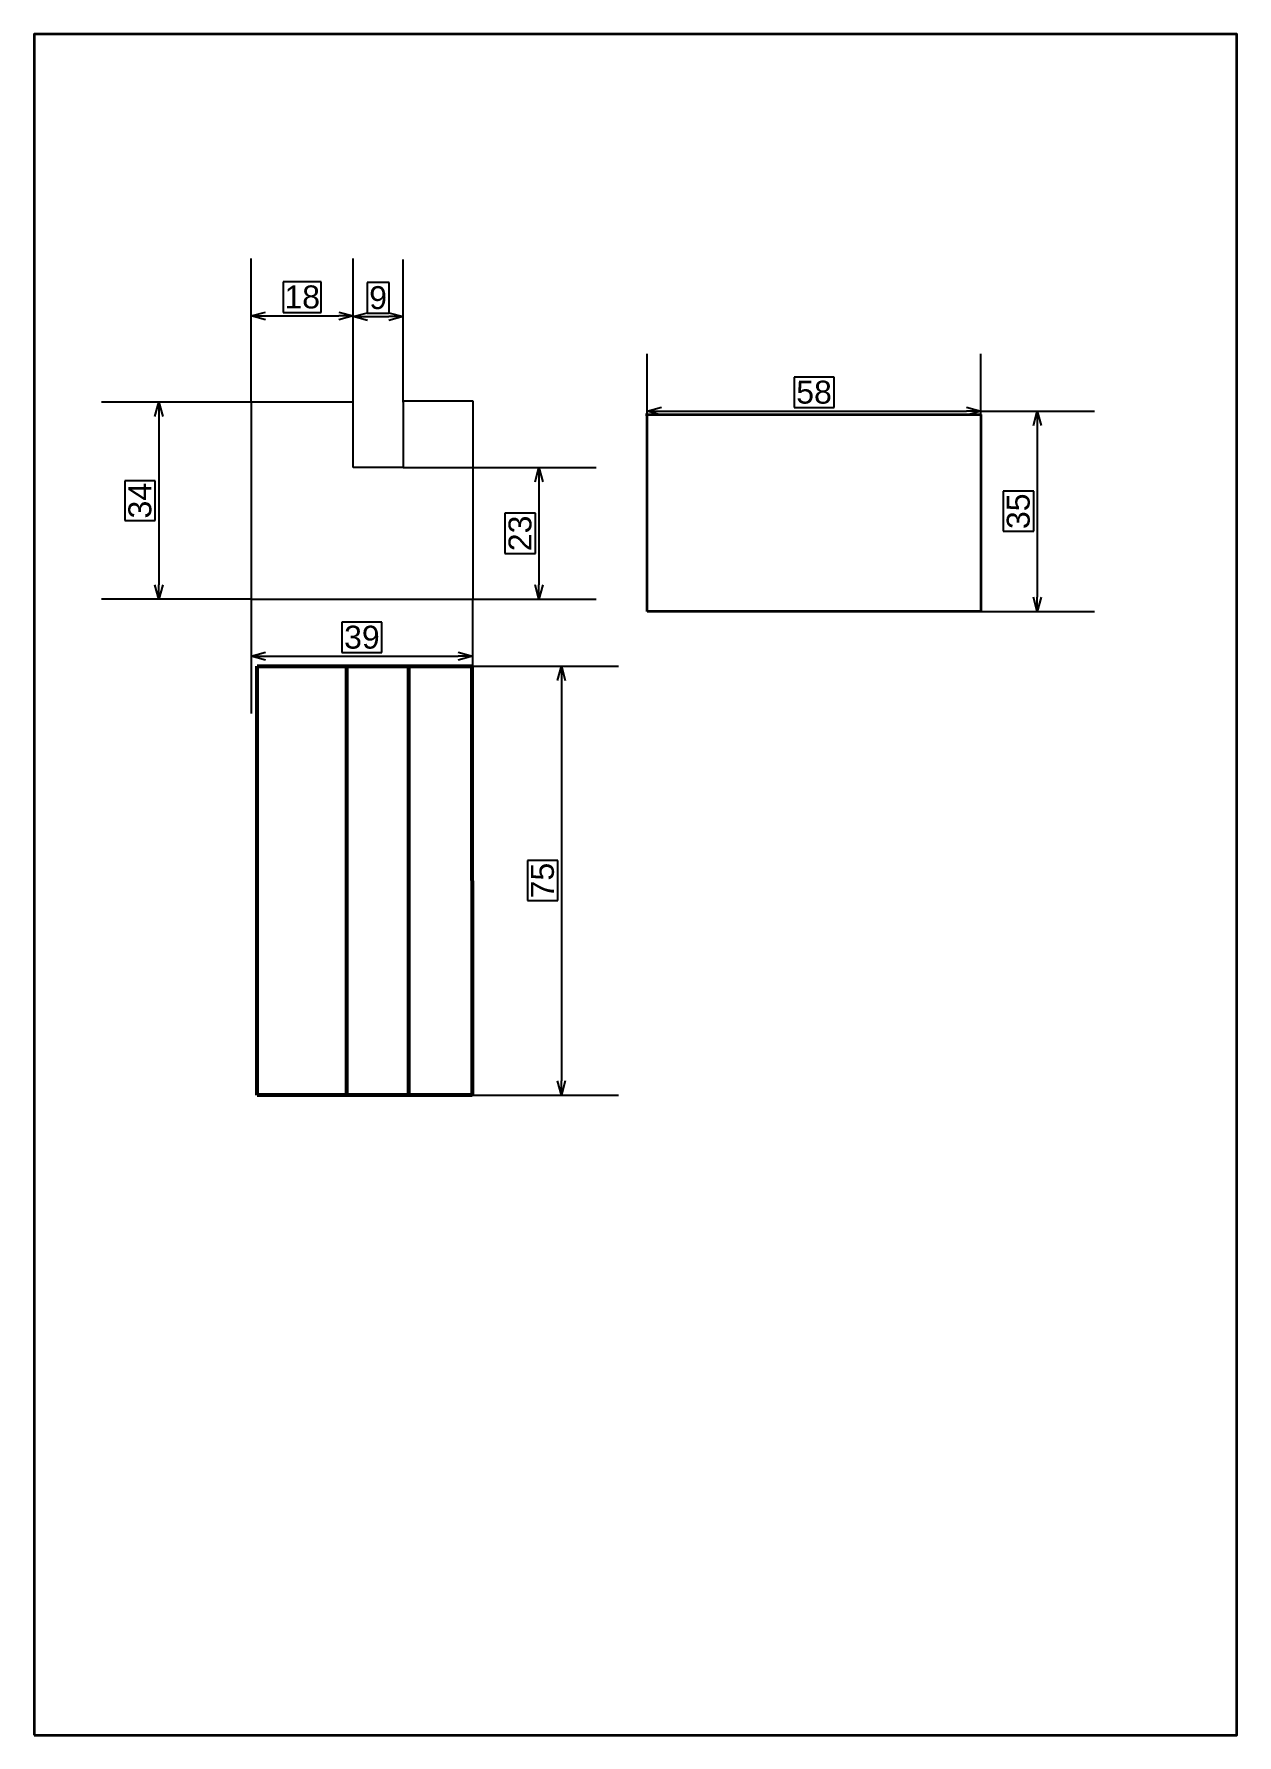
# Model space of a CAD drawing. Header units: millimetres. Extents: x 158 to 43183590678950, y -580 to 32305665489683.
# Drawn here: x 157.6 to 367.6, y -580.5 to -283.5 of the extents above.
import ezdxf

# ---------------------------------------------------------------- set-up
doc = ezdxf.new("R2010")
doc.units = ezdxf.units.MM
doc.styles.get("Standard").update_dxf_attribs({"font": 'arial.ttf'})
doc.dimstyles.new('ISO-25', dxfattribs={"dimtxt": 4, "dimasz": 2.5, "dimexe": 10, "dimexo": 0, "dimgap": -0.625, "dimtad": 1, "dimdec": 0, "dimtxsty": 'Standard', "dimblk": 'OPEN30', "dimcen": 2.5, "dimadec": 0, "dimazin": 0, "dimtfac": 1, "dimtdec": 0, "dimtmove": 0, "dimatfit": 3, "dimldrblk": 'OPEN30', "dimfxl": 1, "dimarcsym": 0})

# ---------------------------------------------------------------- blocks, each defined once
blk = doc.blocks.new('_Open30')
at = {"color": 0, "linetype": 'ByBlock', "lineweight": -2}
for p, q in [((-1, 0.27), (0, 0)), ((0, 0), (-1, -0.27)), ((0, 0), (-1, 0))]:
    blk.add_line(p, q, dxfattribs=at)
blk = doc.blocks.new('*D3')
at = {"color": 0, "lineweight": -2, "transparency": 16777216}
for p, q in [((264.62, -349.94), (264.62, -339.33)), ((322.89, -349.94), (322.89, -339.33)), ((297.25, -343.37), (290.26, -343.37)), ((290.26, -343.37), (290.26, -348.71)), ((297.25, -348.71), (297.25, -343.37)), ((267.12, -349.33), (320.39, -349.33)), ((290.26, -348.71), (297.25, -348.71))]:
    blk.add_line(p, q, dxfattribs=at)
at = {"layer": 'Defpoints', "color": 0, "lineweight": 35, "transparency": 16777216}
for p in [(264.62, -349.94), (322.89, -349.33), (322.89, -349.94)]:
    blk.add_point(p, dxfattribs=at)
at = {"color": 0, "lineweight": -2, "transparency": 16777216, "xscale": 2.5, "yscale": 2.5, "zscale": 2.5, "rotation": 180}
blk.add_blockref('_Open30', (264.62, -349.33), dxfattribs=at)
at = {"color": 0, "lineweight": -2, "transparency": 16777216, "xscale": 2.5, "yscale": 2.5, "zscale": 2.5}
blk.add_blockref('_Open30', (322.89, -349.33), dxfattribs=at)
at = {"color": 0, "lineweight": 35, "transparency": 16777216, "insert": (293.75, -346.04), "char_height": 4, "attachment_point": 5}
blk.add_mtext('58', dxfattribs=at)
blk = doc.blocks.new('*D4')
at = {"color": 0, "lineweight": -2, "transparency": 16777216}
for p, q in [((195.5, -347.77), (169.37, -347.77)), ((179.37, -350.27), (179.37, -379.65)), ((178.75, -361.48), (173.41, -361.48)), ((173.41, -361.48), (173.41, -368.44)), ((178.75, -368.44), (178.75, -361.48)), ((173.41, -368.44), (178.75, -368.44)), ((195.5, -382.15), (169.37, -382.15))]:
    blk.add_line(p, q, dxfattribs=at)
at = {"layer": 'Defpoints', "color": 0, "lineweight": 35, "transparency": 16777216}
for p in [(195.5, -347.77), (179.37, -382.15), (195.5, -382.15)]:
    blk.add_point(p, dxfattribs=at)
at = {"color": 0, "lineweight": -2, "transparency": 16777216, "xscale": 2.5, "yscale": 2.5, "zscale": 2.5}
for p, rotation in [((179.37, -347.77), 90), ((179.37, -382.15), 270)]:
    blk.add_blockref('_Open30', p, dxfattribs=dict(at, rotation=rotation))
at = {"color": 0, "lineweight": 35, "transparency": 16777216, "insert": (176.08, -364.96), "char_height": 4, "attachment_point": 5, "rotation": 90}
blk.add_mtext('34', dxfattribs=at)
blk = doc.blocks.new('*D5')
at = {"color": 0, "lineweight": -2, "transparency": 16777216}
for p, q in [((195.5, -382.15), (195.5, -402.11)), ((234.15, -382.15), (234.15, -402.11)), ((218.31, -386.15), (211.33, -386.15)), ((211.33, -386.15), (211.33, -391.49)), ((218.31, -391.49), (218.31, -386.15)), ((211.33, -391.49), (218.31, -391.49)), ((198, -392.11), (231.65, -392.11))]:
    blk.add_line(p, q, dxfattribs=at)
at = {"layer": 'Defpoints', "color": 0, "lineweight": 35, "transparency": 16777216}
for p in [(195.5, -382.15), (234.15, -382.15), (234.15, -392.11)]:
    blk.add_point(p, dxfattribs=at)
at = {"color": 0, "lineweight": -2, "transparency": 16777216, "xscale": 2.5, "yscale": 2.5, "zscale": 2.5, "rotation": 180}
blk.add_blockref('_Open30', (195.5, -392.11), dxfattribs=at)
at = {"color": 0, "lineweight": -2, "transparency": 16777216, "xscale": 2.5, "yscale": 2.5, "zscale": 2.5}
blk.add_blockref('_Open30', (234.15, -392.11), dxfattribs=at)
at = {"color": 0, "lineweight": 35, "transparency": 16777216, "insert": (214.82, -388.82), "char_height": 4, "attachment_point": 5}
blk.add_mtext('39', dxfattribs=at)
blk = doc.blocks.new('*D6')
at = {"color": 0, "lineweight": -2, "transparency": 16777216}
for p, q in [((195.5, -347.77), (195.5, -322.7)), ((213.3, -347.77), (213.3, -322.7)), ((207.71, -326.74), (201.09, -326.74)), ((201.09, -326.74), (201.09, -332.08)), ((207.71, -332.08), (207.71, -326.74)), ((201.09, -332.08), (207.71, -332.08)), ((198, -332.7), (210.8, -332.7))]:
    blk.add_line(p, q, dxfattribs=at)
at = {"layer": 'Defpoints', "color": 0, "lineweight": 35, "transparency": 16777216}
for p in [(213.3, -332.7), (195.5, -347.77), (213.3, -347.77)]:
    blk.add_point(p, dxfattribs=at)
at = {"color": 0, "lineweight": -2, "transparency": 16777216, "xscale": 2.5, "yscale": 2.5, "zscale": 2.5, "rotation": 180}
blk.add_blockref('_Open30', (195.5, -332.7), dxfattribs=at)
at = {"color": 0, "lineweight": -2, "transparency": 16777216, "xscale": 2.5, "yscale": 2.5, "zscale": 2.5}
blk.add_blockref('_Open30', (213.3, -332.7), dxfattribs=at)
at = {"color": 0, "lineweight": 35, "transparency": 16777216, "insert": (204.4, -329.41), "char_height": 4, "attachment_point": 5}
blk.add_mtext('18', dxfattribs=at)
blk = doc.blocks.new('*D10')
at = {"color": 0, "lineweight": -2, "transparency": 16777216}
for p, q in [((322.89, -349.33), (342.72, -349.33)), ((332.72, -351.83), (332.72, -381.79)), ((332.09, -363.31), (326.75, -363.31)), ((326.75, -363.31), (326.75, -370.31)), ((332.09, -370.31), (332.09, -363.31)), ((326.75, -370.31), (332.09, -370.31)), ((322.89, -384.29), (342.72, -384.29))]:
    blk.add_line(p, q, dxfattribs=at)
at = {"layer": 'Defpoints', "color": 0, "lineweight": 35, "transparency": 16777216}
for p in [(322.89, -349.33), (322.89, -384.29), (332.72, -384.29)]:
    blk.add_point(p, dxfattribs=at)
at = {"color": 0, "lineweight": -2, "transparency": 16777216, "xscale": 2.5, "yscale": 2.5, "zscale": 2.5}
for p, rotation in [((332.72, -349.33), 90), ((332.72, -384.29), 270)]:
    blk.add_blockref('_Open30', p, dxfattribs=dict(at, rotation=rotation))
at = {"color": 0, "lineweight": 35, "transparency": 16777216, "insert": (329.42, -366.81), "char_height": 4, "attachment_point": 5, "rotation": 90}
blk.add_mtext('35', dxfattribs=at)
blk = doc.blocks.new('*D11')
at = {"color": 0, "lineweight": -2, "transparency": 16777216}
for p, q in [((213.3, -347.77), (213.3, -322.82)), ((222.01, -347.77), (222.01, -322.82)), ((219.59, -326.86), (215.71, -326.86)), ((215.71, -326.86), (215.71, -332.2)), ((219.59, -332.2), (219.59, -326.86)), ((215.71, -332.2), (219.59, -332.2)), ((215.8, -332.82), (219.51, -332.82))]:
    blk.add_line(p, q, dxfattribs=at)
at = {"layer": 'Defpoints', "color": 0, "lineweight": 35, "transparency": 16777216}
for p in [(222.01, -332.82), (213.3, -347.77), (222.01, -347.77)]:
    blk.add_point(p, dxfattribs=at)
at = {"color": 0, "lineweight": -2, "transparency": 16777216, "xscale": 2.5, "yscale": 2.5, "zscale": 2.5, "rotation": 180}
blk.add_blockref('_Open30', (213.3, -332.82), dxfattribs=at)
at = {"color": 0, "lineweight": -2, "transparency": 16777216, "xscale": 2.5, "yscale": 2.5, "zscale": 2.5}
blk.add_blockref('_Open30', (222.01, -332.82), dxfattribs=at)
at = {"color": 0, "lineweight": 35, "transparency": 16777216, "insert": (217.65, -329.53), "char_height": 4, "attachment_point": 5}
blk.add_mtext('9', dxfattribs=at)
blk = doc.blocks.new('*D12')
at = {"color": 0, "lineweight": -2, "transparency": 16777216}
for p, q in [((222.01, -359.19), (255.73, -359.19)), ((245.73, -361.69), (245.73, -379.65)), ((245.1, -367.15), (239.77, -367.15)), ((239.77, -367.15), (239.77, -374.19)), ((245.1, -374.19), (245.1, -367.15)), ((239.77, -374.19), (245.1, -374.19)), ((222.01, -382.15), (255.73, -382.15))]:
    blk.add_line(p, q, dxfattribs=at)
at = {"layer": 'Defpoints', "color": 0, "lineweight": 35, "transparency": 16777216}
for p in [(222.01, -359.19), (222.01, -382.15), (245.73, -382.15)]:
    blk.add_point(p, dxfattribs=at)
at = {"color": 0, "lineweight": -2, "transparency": 16777216, "xscale": 2.5, "yscale": 2.5, "zscale": 2.5}
for p, rotation in [((245.73, -359.19), 90), ((245.73, -382.15), 270)]:
    blk.add_blockref('_Open30', p, dxfattribs=dict(at, rotation=rotation))
at = {"color": 0, "lineweight": 35, "transparency": 16777216, "insert": (242.44, -370.67), "char_height": 4, "attachment_point": 5, "rotation": 90}
blk.add_mtext('23', dxfattribs=at)
blk = doc.blocks.new('*D13')
at = {"color": 0, "lineweight": -2, "transparency": 16777216}
for p, q in [((234.02, -393.84), (259.64, -393.84)), ((249.64, -396.34), (249.64, -466.24)), ((249.02, -427.8), (243.7, -427.8)), ((243.7, -427.8), (243.7, -434.78)), ((249.02, -434.78), (249.02, -427.8)), ((243.7, -434.78), (249.02, -434.78)), ((234.02, -468.74), (259.64, -468.74))]:
    blk.add_line(p, q, dxfattribs=at)
at = {"layer": 'Defpoints', "color": 0, "lineweight": 35, "transparency": 16777216}
for p in [(234.02, -393.84), (234.02, -468.74), (249.64, -468.74)]:
    blk.add_point(p, dxfattribs=at)
at = {"color": 0, "lineweight": -2, "transparency": 16777216, "xscale": 2.5, "yscale": 2.5, "zscale": 2.5}
for p, rotation in [((249.64, -393.84), 90), ((249.64, -468.74), 270)]:
    blk.add_blockref('_Open30', p, dxfattribs=dict(at, rotation=rotation))
at = {"color": 0, "lineweight": 35, "transparency": 16777216, "insert": (246.36, -431.29), "char_height": 4, "attachment_point": 5, "rotation": 90}
blk.add_mtext('75', dxfattribs=at)

msp = doc.modelspace()

# ---------------------------------------------------------------- linework, layer by layer
for p, q in [((213.3, -347.77), (195.5, -347.77)), ((195.5, -347.77), (195.5, -382.15)), ((213.3, -359.19), (213.3, -347.77)), ((234.25, -347.56), (222.01, -347.56)), ((222.01, -347.56), (222.01, -359.19)), ((234.23, -382.13), (234.25, -347.56)), ((222.01, -359.19), (213.3, -359.19)), ((195.5, -382.15), (234.15, -382.15))]:
    msp.add_line(p, q)
at = {"lineweight": 35}
for p, q in [((264.3, -349.94), (322.89, -349.94)), ((264.62, -384.29), (264.62, -349.94)), ((322.89, -349.94), (322.89, -384.29)), ((322.89, -384.29), (264.62, -384.29))]:
    msp.add_line(p, q, dxfattribs=at)
at = {"linetype": 'ByBlock', "lineweight": 53}
for p, q in [((196.55, -468.75), (196.55, -393.84)), ((196.55, -393.84), (234.02, -393.84)), ((212.14, -393.88), (212.14, -468.83)), ((222.94, -393.72), (222.94, -468.83)), ((234.02, -393.84), (234.04, -468.76)), ((234.04, -468.74), (196.52, -468.74))]:
    msp.add_line(p, q, dxfattribs=at)
at = {"lineweight": 35}
msp.add_lwpolyline([(157.58, -580.48), (367.58, -580.48), (367.58, -283.48), (157.58, -283.48)], close=True, dxfattribs=at)

# ---------------------------------------------------------------- dimensions: what is measured, and where the dimension line sits
for base, p1, p2, picture, middle in [((213.3, -332.7), (195.5, -347.77), (213.3, -347.77), '*D6', (204.4, -329.41)), ((222.01, -332.82), (213.3, -347.77), (222.01, -347.77), '*D11', (217.65, -329.53)), ((322.89, -349.33), (264.62, -349.94), (322.89, -349.94), '*D3', (293.75, -346.04)), ((234.15, -392.11), (195.5, -382.15), (234.15, -382.15), '*D5', (214.82, -388.82))]:
    dim = msp.add_linear_dim(base=base, p1=p1, p2=p2, dimstyle='ISO-25', dxfattribs=at)
    dim.commit()
    dim.dimension.update_dxf_attribs({"geometry": picture, "text_midpoint": middle})
for base, p1, p2, picture, middle in [((179.37, -382.15), (195.5, -347.77), (195.5, -382.15), '*D4', (176.08, -364.96)), ((332.72, -384.29), (322.89, -349.33), (322.89, -384.29), '*D10', (329.42, -366.81)), ((245.73, -382.15), (222.01, -359.19), (222.01, -382.15), '*D12', (242.44, -370.67)), ((249.64, -468.74), (234.02, -393.84), (234.02, -468.74), '*D13', (246.36, -431.29))]:
    dim = msp.add_linear_dim(base=base, p1=p1, p2=p2, angle=90, dimstyle='ISO-25', dxfattribs=at)
    dim.commit()
    dim.dimension.update_dxf_attribs({"geometry": picture, "text_midpoint": middle})

doc.saveas('drawing.dxf')
